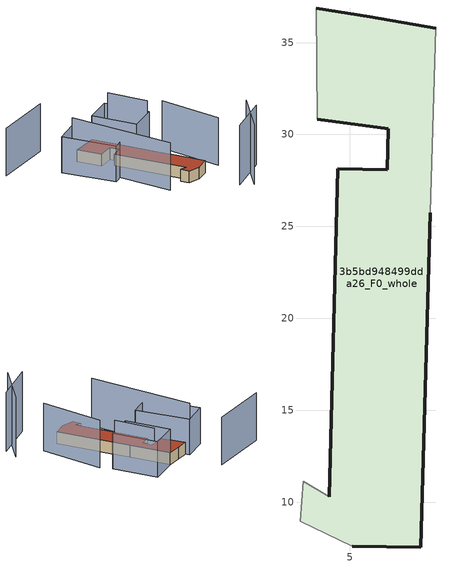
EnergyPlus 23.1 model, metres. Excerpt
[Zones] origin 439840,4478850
3b5bd948499dda26_F0_whole
 floor ground (EU_floor_Construction): 9.67,35.79 9.37,25.73 8.85,7.55 5.14,7.58 2.31,8.95 2.47,11.12 3.87,10.29 4.36,28.14 7.03,28.07 7.09,30.32 3.22,30.82 3.18,36.88 6.09,36.4 z0
 wall outside (EU_wall_Construction): 9.67,35.79 6.09,36.4 3.18,36.88 / 3.22,30.82 7.09,30.32 7.03,28.07 4.36,28.14 3.87,10.29 / 5.14,7.58 8.85,7.55 9.37,25.73 z0:3
 wall adiabatic (EU_wall_Construction): 3.18,36.88 3.22,30.82 / 3.87,10.29 2.47,11.12 2.31,8.95 5.14,7.58 / 9.37,25.73 9.67,35.79 z0:3
 roof outside (EU_roof_Construction): 8.85,7.55 9.37,25.73 9.67,35.79 6.09,36.4 3.18,36.88 3.22,30.82 7.09,30.32 7.03,28.07 4.36,28.14 3.87,10.29 2.47,11.12 2.31,8.95 5.14,7.58 z3
shading: 5.66,-2.19 17,-1.58 / 7.3,-5.02 18.69,1.53 z0:15; 13.39,6.26 17.03,21.44 / 1.1,37.19 -2.99,11.47 / 15.79,24.6 16.53,34.67 / 5.2,46.72 -9.62,49.13 z0:12; 9.34,24.65 9.67,35.79 / 9.67,35.79 16.86,35.58 / 16.86,35.58 16.53,24.44 / 16.53,24.44 9.34,24.65 / 3.17,37.96 3.29,24.68 / 3.29,24.68 -3.24,24.62 / -3.24,24.62 -3.37,37.9 / -3.37,37.9 3.17,37.96 z0:9
[Building]
EU S2 Campaign: North Axis=0; Terrain=City; Solar Distribution=FullExterior
[Site:Location]
Madrid: Latitude=40.5; Longitude=-3.5; Time Zone=1; Elevation=609
[SizingPeriod:WeatherFileDays]
AnnualSizingPeriod: Begin Month=1; Begin Day of Month=1; End Month=12; End Day of Month=31; Day of Week for Start Day=Monday; Use Weather File Daylight Saving Period=No; Use Weather File Rain and Snow Indicators=No
[MATERIAL]
EU_InternalMass_Material: Roughness=MediumRough; Thickness=0.1; Conductivity=1; Density=1800; Specific Heat=900; Thermal Absorptance=0.9; Solar Absorptance=0.7; Visible Absorptance=0.7
[MATERIAL:NOMASS] Roughness=MediumRough; Thermal Absorptance=0.9; Solar Absorptance=0.7; Visible Absorptance=0.7
Name | Thermal Resistance
EU_wall_NoMass | 0.459673
EU_roof_NoMass | 0.495815
EU_floor_NoMass | 0.788942
[CONSTRUCTION]
EU_wall_Construction: EU_wall_NoMass
EU_roof_Construction: EU_roof_NoMass
EU_floor_Construction: EU_floor_NoMass
EU_InternalMass_Construction: EU_InternalMass_Material
[ZONE]
3b5bd948499dda26_F0_whole: Type=1; Multiplier=1; Ceiling Height=autocalculate; Volume=448.853; Floor Area=autocalculate; Part of Total Floor Area=Yes
[INTERNALMASS]
3b5bd948499dda26_F0_whole_EU_InternalMass: Construction=EU_InternalMass_Construction; Zone or ZoneList=3b5bd948499dda26_F0_whole; Surface Area=149.618
[OTHEREQUIPMENT]
EU_Step8_InternalGain_3b5bd948499dda26_F0_whole_f000: Fuel Type=Electricity; Zone or ZoneList or Space or SpaceList=3b5bd948499dda26_F0_whole; Schedule=EU_Step8_GainSchedule_3b5bd948499dda26_F0_whole_f000; Design Level Calculation Method=Watts/Area; Power per Zone Floor Area=1; Fraction Latent=0; Fraction Radiant=0; Fraction Lost=0; Carbon Dioxide Generation Rate=0; EndUse Subcategory=EU_Step8_InternalGains
[ZONEVENTILATION:DESIGNFLOWRATE]
EU_ConstantAir_3b5bd948499dda26_F0_whole: Zone or ZoneList or Space or SpaceList=3b5bd948499dda26_F0_whole; Schedule=EU_AlwaysOn; Design Flow Rate Calculation Method=AirChanges/Hour; Air Changes per Hour=0.719161; Ventilation Type=Natural; Fan Pressure Rise=0; Fan Total Efficiency=1; Constant Term Coefficient=1; Temperature Term Coefficient=0; Velocity Term Coefficient=0; Velocity Squared Term Coefficient=0; Minimum Indoor Temperature=-100; Maximum Indoor Temperature=100; Delta Temperature=-100; Minimum Outdoor Temperature=-100; Maximum Outdoor Temperature=100; Maximum Wind Speed=40
[HVACTEMPLATE:THERMOSTAT]
EU_HeatOnly_3b5bd948499dda26_F0_whole: Constant Heating Setpoint=20; Constant Cooling Setpoint=50
[HVACTEMPLATE:ZONE:IDEALLOADSAIRSYSTEM]
3b5bd948499dda26_F0_whole: Template Thermostat=EU_HeatOnly_3b5bd948499dda26_F0_whole; System Availability Schedule=EU_AlwaysOn; Maximum Heating Supply Air Temperature=50; Minimum Cooling Supply Air Temperature=13; Maximum Heating Supply Air Humidity Ratio=0.0156; Minimum Cooling Supply Air Humidity Ratio=0.0077; Heating Limit=NoLimit; Cooling Limit=NoLimit; Heating Availability Schedule=EU_AlwaysOn; Cooling Availability Schedule=EU_CoolingOff; Dehumidification Control Type=ConstantSensibleHeatRatio; Cooling Sensible Heat Ratio=0.7; Dehumidification Setpoint=60; Humidification Control Type=None; Humidification Setpoint=30; Outdoor Air Method=None; Outdoor Air Flow Rate per Person=0.00944; Outdoor Air Flow Rate per Zone Floor Area=0; Outdoor Air Flow Rate per Zone=0; Demand Controlled Ventilation Type=None; Outdoor Air Economizer Type=NoEconomizer; Heat Recovery Type=None; Sensible Heat Recovery Effectiveness=0.7; Latent Heat Recovery Effectiveness=0.65
[SIZING:ZONE]
3b5bd948499dda26_F0_whole: Zone Cooling Design Supply Air Temperature Input Method=SupplyAirTemperature; Zone Cooling Design Supply Air Temperature=13; Zone Heating Design Supply Air Temperature Input Method=SupplyAirTemperature; Zone Heating Design Supply Air Temperature=50; Zone Cooling Design Supply Air Humidity Ratio=0.008; Zone Heating Design Supply Air Humidity Ratio=0.008; Cooling Design Air Flow Method=DesignDay; Cooling Design Air Flow Rate=0; Cooling Minimum Air Flow per Zone Floor Area=0.000762; Cooling Minimum Air Flow=0; Cooling Minimum Air Flow Fraction=0.2; Heating Design Air Flow Method=DesignDay; Heating Design Air Flow Rate=0; Heating Maximum Air Flow per Zone Floor Area=0.002032; Heating Maximum Air Flow=0.141576; Heating Maximum Air Flow Fraction=0.3; Account for Dedicated Outdoor Air System=No; Dedicated Outdoor Air System Control Strategy=NeutralSupplyAir; Dedicated Outdoor Air Low Setpoint Temperature for Design=autosize; Dedicated Outdoor Air High Setpoint Temperature for Design=autosize; Zone Load Sizing Method=Sensible Load Only No Latent Load; Zone Latent Cooling Design Supply Air Humidity Ratio Input Method=HumidityRatioDifference; Zone Cooling Design Supply Air Humidity Ratio Difference=0.005; Zone Latent Heating Design Supply Air Humidity Ratio Input Method=HumidityRatioDifference; Zone Humidification Design Supply Air Humidity Ratio Difference=0.005
[SCHEDULE:CONSTANT]
Name | Hourly Value
EU_AlwaysOn | 1
EU_CoolingOff | 0
[SCHEDULE:FILE]
EU_Step8_GainSchedule_3b5bd948499dda26_F0_whole_f000: File=../../schedules/3b5bd948499dda26/3b5bd948499dda26_F0_whole_f000_gain.csv; Column Number=1; Rows to Skip at Top=0; Number of Hours of Data=8760; Column Separator=Comma; Interpolate to Timestep=No; Minutes per Item=60; Adjust Schedule for Daylight Savings=Yes
